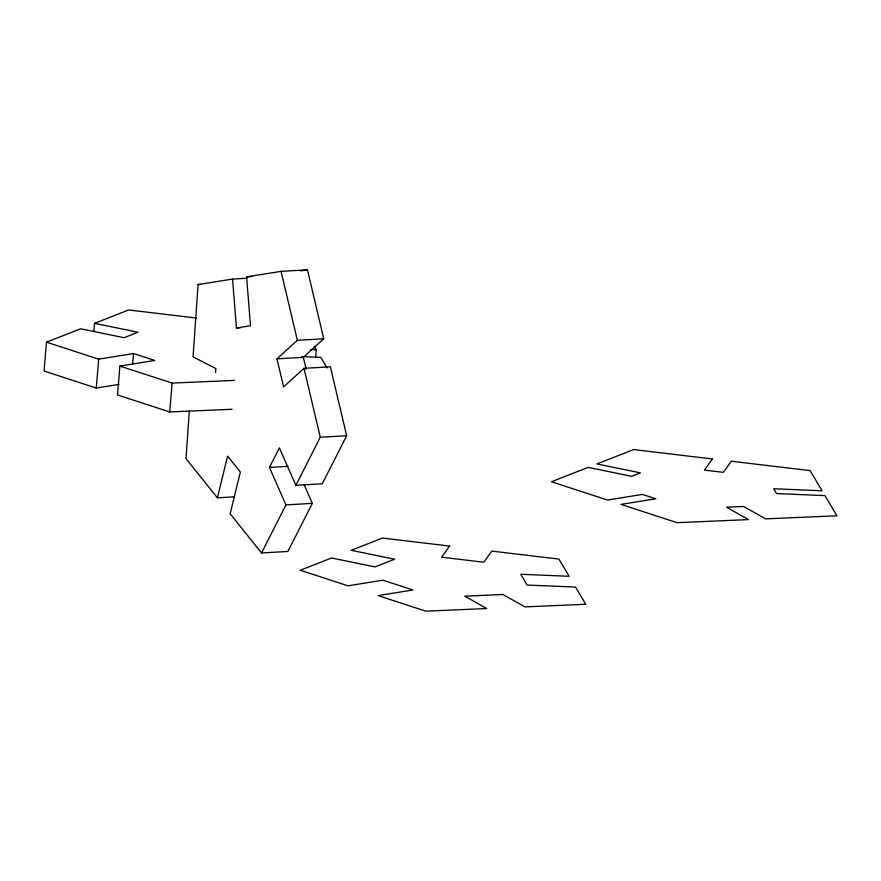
<?xml version="1.0" encoding="UTF-8"?>
<svg xmlns="http://www.w3.org/2000/svg" width="881" height="881" viewBox="0 0 881 881"><rect width="100%" height="100%" fill="white"/><g stroke="black" fill="none" stroke-linecap="round" stroke-linejoin="round"><path stroke-width="1.32" d="M189.316 410.843L186.012 458.605L217.398 497.809L234.544 496.818M247.054 278.231L232.551 279.079L198.071 284.563L193.06 356.871L215.867 368.555L215.592 372.564M93.86 331.223L94.52 323.349L137.987 332.258L124.1 337.698L80.634 328.789L46.473 342.158L44.05 371.033L96.26 388.036L119.034 384.358M96.26 388.036L98.683 359.162L133.516 353.534L154.748 360.45L119.915 366.078L117.492 394.952L169.703 411.956L232.055 409.269M132.635 364.04L133.516 353.534M169.703 411.956L172.125 383.081L119.915 366.078M315.629 357.653L316.29 349.779L314.198 346.255M217.398 497.809L227.584 456.116L240.348 472.062L230.161 513.755L261.547 552.971L287.922 551.44L312.326 503.359L304.077 484.627M261.547 552.971L285.962 504.89L269.443 467.437L279.376 447.889L295.884 485.332L322.259 483.801L346.662 435.721L330.364 366.793L303.989 368.324L283.594 386.869L276.964 358.842L297.36 340.286L323.734 338.756L307.436 269.828L281.061 271.359L246.581 276.843L250.49 325.761L236.46 327.985L232.551 279.079M295.884 485.332L320.299 437.251L303.989 368.324M276.964 358.842L303.339 357.312L323.734 338.756M94.52 323.349L128.681 309.969L196.562 318.063M300.795 270.885L307.436 269.828M246.581 276.843L251.856 276.546M198.071 284.563L200.703 284.409M236.46 327.985L240.414 327.754M320.299 437.251L346.662 435.721M269.443 467.437L287.9 466.368M285.962 504.89L312.326 503.359M172.125 383.081L234.489 380.394M310.916 349.548L316.29 349.779M302.007 356.618L320.827 357.411L327.104 367.972M46.473 342.158L98.683 359.162M303.339 357.312L306.181 369.326M281.061 271.359L297.36 340.286M449.607 546.066L441.645 557.199L483.801 562.221L491.763 551.088L558.917 559.094L569.137 576.284L520.737 574.258L527.157 585.05L575.546 587.087L585.766 604.278L524.933 606.899L502.996 594.51L464.794 596.151L486.741 608.54L425.908 611.172L378.092 595.6L412.925 589.973L382.905 580.194L348.072 585.821L300.256 570.249L331.531 558.003L375.009 566.912L394.644 559.226L351.178 550.306L382.453 538.06L449.607 546.066M712.432 458.968L704.47 470.102L723.334 472.348L731.296 461.215L810.091 470.608L822.083 490.783L773.694 488.746L776.568 493.58L824.957 495.607L836.95 515.792L765.567 518.865L743.619 506.476L726.528 507.214L748.476 519.603L677.093 522.675L620.984 504.406L655.805 498.789L642.381 494.406L607.549 500.034L551.44 481.764L588.145 467.393L631.611 476.302L640.399 472.866L596.933 463.946L633.637 449.574L712.432 458.968"/></g></svg>
